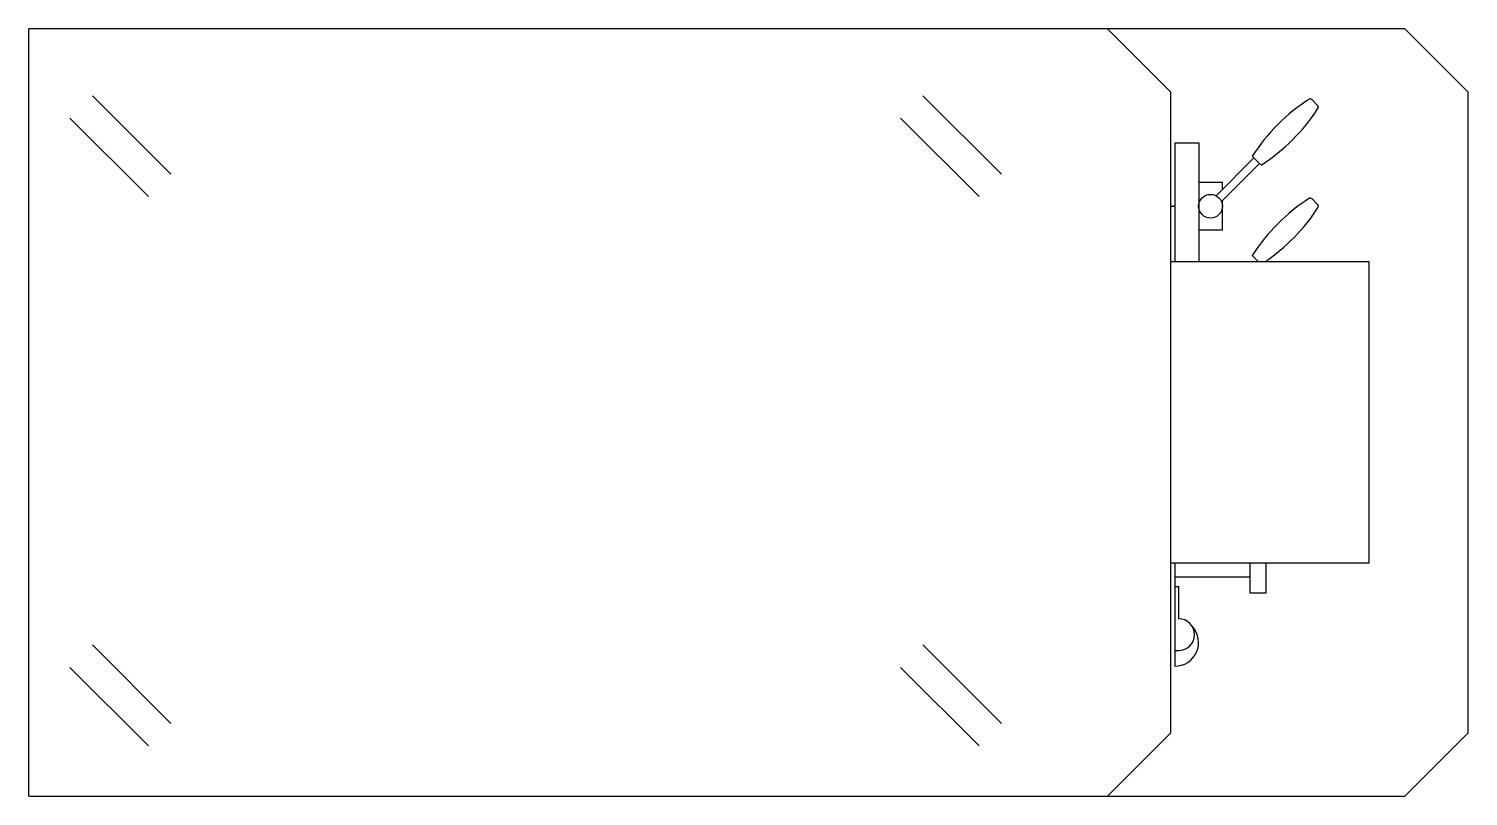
# Model space of a CAD drawing. Header units: centimetres. Extents: x 0 to 120, y -32 to 32.
import ezdxf

# ---------------------------------------------------------------- set-up
doc = ezdxf.new("R2010")
doc.units = ezdxf.units.CM
doc.header["$LTSCALE"] = 25

msp = doc.modelspace()

# ---------------------------------------------------------------- linework, layer by layer
for p, q in [((0, -32), (0, 32)), ((114.71, 32), (0, 32)), ((95.21, 26.71), (89.92, 32)), ((120, 26.71), (114.71, 32)), ((11.85, 19.88), (5.3, 26.42)), ((81.09, 19.88), (74.54, 26.42)), ((95.21, -26.71), (95.21, 26.71)), ((120, -26.71), (120, 26.71)), ((107.47, 25.58), (106.95, 26.11)), ((9.97, 18), (3.43, 24.55)), ((79.22, 18), (72.67, 24.55)), ((95.54, 22.49), (95.54, 12.57)), ((95.54, 22.49), (97.53, 22.49)), ((97.53, 22.49), (97.53, 12.57)), ((102.14, 21.24), (98.98, 18.08)), ((102.6, 20.77), (99.43, 17.6)), ((102.72, 20.65), (102, 21.37)), ((99.51, 19.18), (97.53, 19.18)), ((99.51, 18.61), (99.51, 19.18)), ((95.21, 17.2), (95.54, 17.2)), ((99.51, 15.21), (99.51, 17.68)), ((107.47, 17.31), (106.95, 17.84)), ((99.51, 15.21), (97.53, 15.21)), ((111.75, 12.57), (95.21, 12.57)), ((102.53, 12.57), (102, 13.1)), ((111.75, -12.57), (111.75, 12.57)), ((111.75, -12.57), (95.21, -12.57)), ((95.54, -12.57), (95.54, -21.17)), ((101.83, -15.06), (101.83, -12.57)), ((103.15, -15.06), (103.15, -12.57)), ((101.83, -13.74), (95.54, -13.74)), ((95.87, -14.55), (95.54, -14.55)), ((95.87, -17.2), (95.87, -14.55)), ((103.15, -15.06), (101.83, -15.06)), ((11.85, -25.93), (5.3, -19.38)), ((81.09, -25.93), (74.54, -19.38)), ((95.54, -19.84), (95.87, -19.84)), ((9.97, -27.8), (3.43, -21.26)), ((79.22, -27.8), (72.67, -21.26)), ((89.92, -32), (95.21, -26.71)), ((114.71, -32), (120, -26.71)), ((0, -32), (114.71, -32))]:
    msp.add_line(p, q)
msp.add_circle((98.52, 17.2), 0.992)
for centre, radius, start, end in [((115.34, 12.8), 15.86, 122.7299, 147.2701), ((94.16, 33.97), 15.86, 302.7299, 327.2701), ((106.83, 25.99), 0.158, 45, 115), ((107.36, 25.47), 0.158, 335, 45), ((115.34, 4.53), 15.86, 122.7299, 147.2701), ((94.16, 25.7), 15.86, 304.0716, 327.2701), ((106.83, 17.72), 0.158, 45, 115), ((107.36, 17.2), 0.158, 335, 45), ((95.54, -19.18), 1.98, 270, 42.1355), ((95.87, -18.52), 1.32, 270, 90)]:
    msp.add_arc(centre, radius, start, end)

doc.saveas('drawing.dxf')
